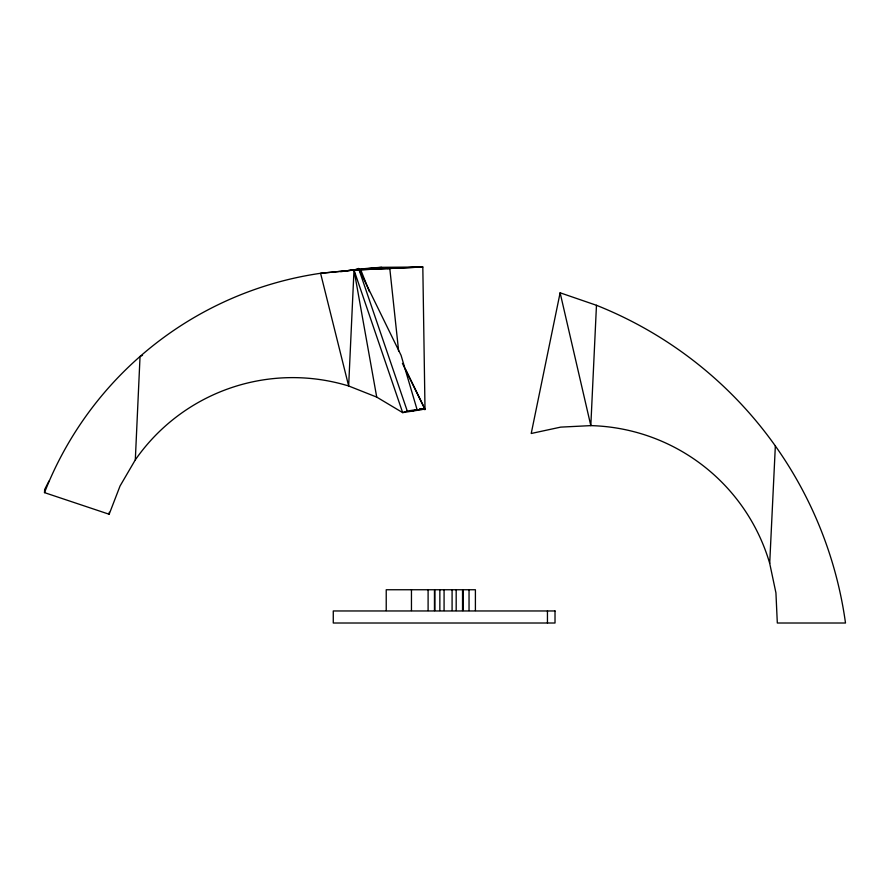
<?xml version="1.0" encoding="UTF-8"?>
<svg xmlns="http://www.w3.org/2000/svg" width="890" height="890" viewBox="0 0 890 890"><rect width="100%" height="100%" fill="white"/><g stroke="black" fill="none" stroke-linecap="round" stroke-linejoin="round"><path stroke-width="1.33" d="M49.017 481.023A401.212 401.134 2.8 0 0 44.645 489.578L44.5 492.626L109.159 514.253L120.05 485.996L135.313 459.863L140.042 356.467L142.522 355.332M596.467 305.292L590.815 425.62A191.606 191.606 0 0 1 769.705 563.381L775.935 592.885L777.315 623.011L845.5 623.011A401.212 401.212 0 0 0 596.467 305.292L560.122 292.799L531.219 433.486L560.7 427.122L590.815 425.62L560.122 292.799M769.705 563.381L775.346 445.957M109.159 514.253L109.259 512.217M412.448 411.091L417.054 409.534L401.079 355.344L358.603 268.502L353.998 270.059L320.578 273.286A350.471 350.404 3.5 0 0 44.5 492.626M417.054 409.534L407.275 411.058L402.669 412.615L376.726 397.107L348.657 385.982A191.606 191.55 -2.2 0 0 135.313 459.863M415.04 410.212L424.83 408.688L405.662 369.495M422.227 409.567L402.669 412.615L353.998 270.059L422.817 266.989L425.008 409.545L419.557 408.833M420.047 267.011L381.61 267.323L320.578 273.286L348.657 385.982L353.998 270.059L376.726 397.107M357.98 269.87L422.817 266.989M387.028 268.535L389.798 268.513L398.664 351.361M402.425 363.376L425.008 409.545M360.762 269.859L369.383 291.653M358.603 268.502L407.275 411.058M547.45 610.963L547.45 623.011M475.405 610.562L475.405 589.747L463.145 589.747L463.145 610.562M469.041 589.747L469.041 610.562M462.533 610.562L462.533 589.747L434.854 589.747L434.854 610.562M456.181 589.747L456.181 610.562M452.087 589.747L452.087 610.562M444.077 589.747L444.077 610.562M439.849 589.747L439.849 610.562M434.465 610.562L434.465 589.747L386.227 589.747L386.227 610.562M428.101 589.747L428.101 610.562M411.458 589.747L411.458 610.562M340.659 271.728A401.212 401.134 2.8 0 1 343.373 271.305M346.088 270.905A401.212 401.134 2.8 0 1 381.61 267.323M555.015 610.963L333.272 610.963L333.272 623.011L555.015 623.011L555.015 610.963"/></g></svg>
